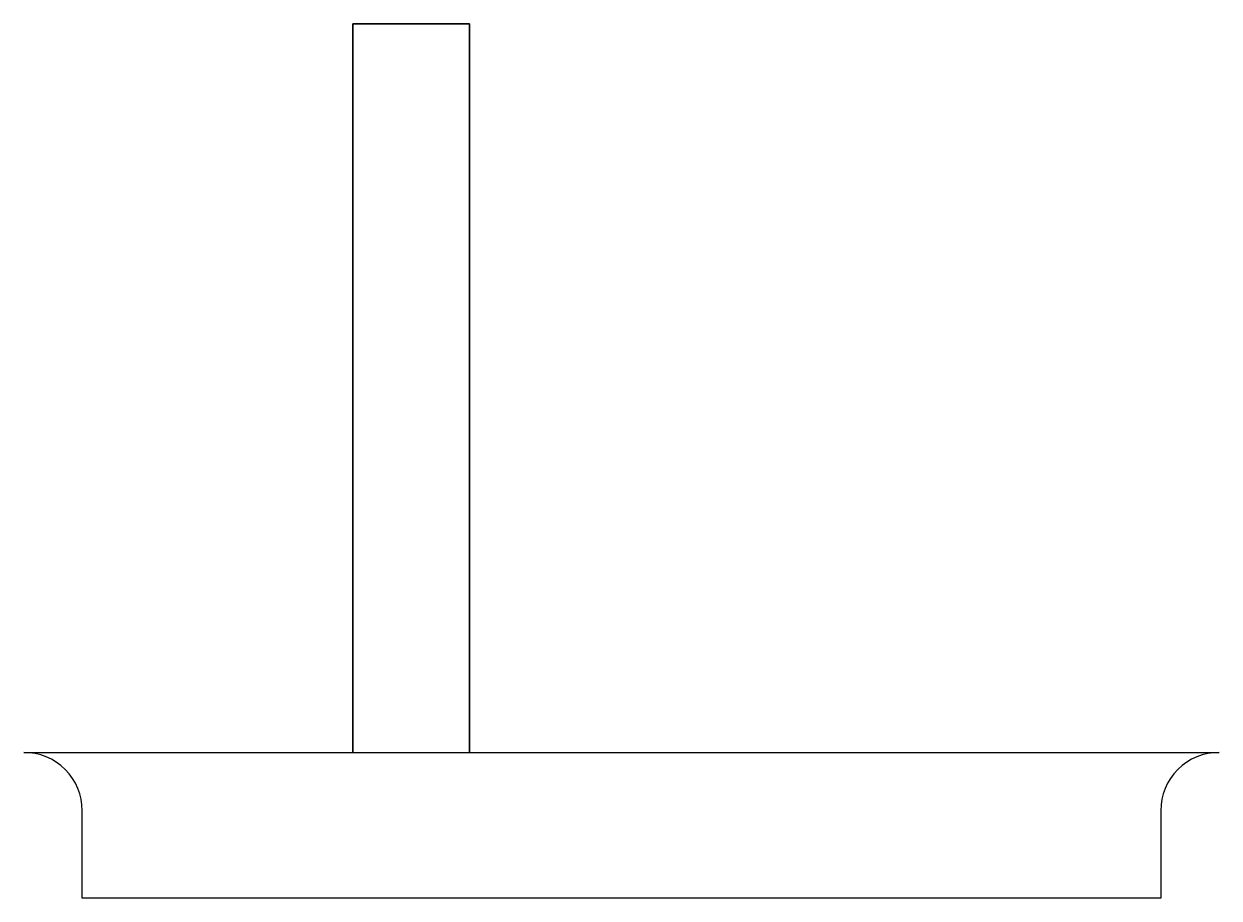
# Model space of a CAD drawing. Header units: millimetres. Extents: x -121 to -80, y 0 to 30.
import ezdxf

# ---------------------------------------------------------------- set-up
doc = ezdxf.new("R2010")
doc.units = ezdxf.units.MM
doc.layers.get('0').update_dxf_attribs({"linetype": 'CONTINUOUS'})

msp = doc.modelspace()

# ---------------------------------------------------------------- linework, layer by layer
msp.add_lwpolyline([(-121, 5), (-109.714, 5), (-109.714, 30), (-105.714, 30), (-105.714, 5), (-80, 5, 0.414214), (-82, 3), (-82, 0), (-119, 0), (-119, 3, 0.414214)], format="xyb", close=True)
msp.add_lwpolyline([(-109.714, 5), (-105.714, 5), (-105.714, 30), (-109.714, 30)], close=True)

doc.saveas('drawing.dxf')
